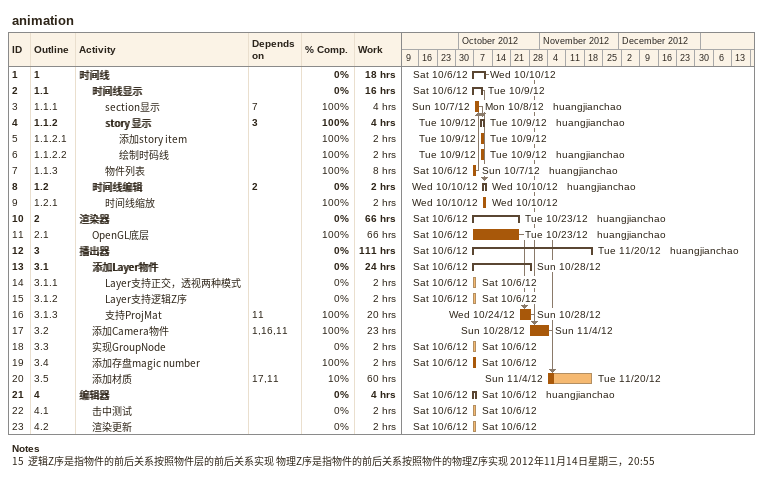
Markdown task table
animation

| ID | WBS | Task | Start | Finish | Predecessors | Resources | % complete | Work (h) |
|---|---|---|---|---|---|---|---|---|
| 1 | 1 | **时间线** | 2012-10-06 | 2012-10-10 |  |  | 0 | 18 |
| 2 | 1.1 | **时间线显示** | 2012-10-06 | 2012-10-09 |  |  | 0 | 16 |
| 3 | 1.1.1 | section显示 | 2012-10-07 | 2012-10-08 | 7 | huangjianchao | 100 | 4 |
| 4 | 1.1.2 | **story 显示** | 2012-10-09 | 2012-10-09 | 3 | huangjianchao | 100 | 4 |
| 5 | 1.1.2.1 | 添加story item | 2012-10-09 | 2012-10-09 |  |  | 100 | 2 |
| 6 | 1.1.2.2 | 绘制时码线 | 2012-10-09 | 2012-10-09 |  | huangjianchao | 100 | 2 |
| 7 | 1.1.3 | 物件列表 | 2012-10-06 | 2012-10-07 |  | huangjianchao | 100 | 8 |
| 8 | 1.2 | **时间线编辑** | 2012-10-10 | 2012-10-10 | 2 | huangjianchao | 0 | 2 |
| 9 | 1.2.1 | 时间线缩放 | 2012-10-10 | 2012-10-10 |  |  | 100 | 2 |
| 10 | 2 | **渲染器** | 2012-10-06 | 2012-10-23 |  | huangjianchao | 0 | 66 |
| 11 | 2.1 | OpenGL底层 | 2012-10-06 | 2012-10-23 |  | huangjianchao | 100 | 66 |
| 12 | 3 | **播出器** | 2012-10-06 | 2012-11-20 |  | huangjianchao | 0 | 111 |
| 13 | 3.1 | **添加Layer物件** | 2012-10-06 | 2012-10-28 |  |  | 0 | 24 |
| 14 | 3.1.1 | Layer支持正交，透视两种模式 | 2012-10-06 | 2012-10-06 |  |  | 0 | 2 |
| 15 | 3.1.2 | Layer支持逻辑Z序 | 2012-10-06 | 2012-10-06 |  |  | 0 | 2 |
| 16 | 3.1.3 | 支持ProjMat | 2012-10-24 | 2012-10-28 | 11 |  | 100 | 20 |
| 17 | 3.2 | 添加Camera物件 | 2012-10-28 | 2012-11-04 | 1, 16, 11 |  | 100 | 23 |
| 18 | 3.3 | 实现GroupNode | 2012-10-06 | 2012-10-06 |  |  | 0 | 2 |
| 19 | 3.4 | 添加存盘magic number | 2012-10-06 | 2012-10-06 |  |  | 100 | 2 |
| 20 | 3.5 | 添加材质 | 2012-11-04 | 2012-11-20 | 17, 11 |  | 10 | 60 |
| 21 | 4 | **编辑器** | 2012-10-06 | 2012-10-06 |  | huangjianchao | 0 | 4 |
| 22 | 4.1 | 击中测试 | 2012-10-06 | 2012-10-06 |  |  | 0 | 2 |
| 23 | 4.2 | 渲染更新 | 2012-10-06 | 2012-10-06 |  |  | 0 | 2 |

Notes
- 15: 逻辑Z序是指物件的前后关系按照物件层的前后关系实现 物理Z序是指物件的前后关系按照物件的物理Z序实现 2012年11月14日星期三，20:55
